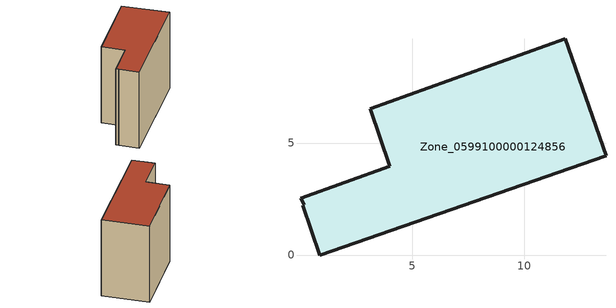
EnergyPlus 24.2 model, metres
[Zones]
Zone_0599100000124856
 floor ground (C_G): 0.16,2.24 0,2.54 3.98,3.96 3.11,6.54 11.81,9.65 13.64,4.43 0.86,0 0.11,2.22 z0
 wall outside (C_F): 0.86,0 13.64,4.43 11.81,9.65 3.11,6.54 3.98,3.96 0,2.54 0.16,2.24 0.11,2.22 0.86,0 z0:9.82
 roof outside (C_R): 0,2.54 0.16,2.24 0.11,2.22 0.86,0 13.64,4.43 11.81,9.65 3.11,6.54 3.98,3.96 z9.82
[BUILDING]
Pand.0599100000124856: North Axis=0; Terrain=City; Loads Convergence Tolerance Value=0.04; Temperature Convergence Tolerance Value=0.4; Solar Distribution=FullExterior; Maximum Number of Warmup Days=25; Minimum Number of Warmup Days=1
[Site:Location]
Rotterdam.The.Hague.AP_ZH_NLD Design_Conditions: Latitude=51.96; Longitude=4.45; Time Zone=1; Elevation=-4.5
[SITE:GROUNDTEMPERATURE:BUILDINGSURFACE]
18, 18, 18, 18, 18, 18, 18, 18, 18, 18, 18, 18
[MATERIAL] Thermal Absorptance=0.9; Solar Absorptance=0.7; Visible Absorptance=0.7
Name | Roughness | Thickness | Conductivity | Density | Specific Heat
G.TI.1946 | MediumSmooth | 0.15 | 1 | 540 | 1210
F.TI.1946 | Rough | 0.3 | 0.857143 | 1920 | 840
R.TI.1946 | MediumRough | 0.2 | 0.1 | 1500 | 1000
[CONSTRUCTION]
C_G: G.TI.1946
C_F: F.TI.1946
C_R: R.TI.1946
[ZONE]
Zone_0599100000124856: Type=1; Multiplier=1; Ceiling Height=Autocalculate; Volume=Autocalculate; Floor Area=autocalculate; Part of Total Floor Area=Yes
[ZONEINFILTRATION:DESIGNFLOWRATE]
Infil_Zone_0599100000124856: Zone or ZoneList or Space or SpaceList=Zone_0599100000124856; Schedule=AlwaysOn; Design Flow Rate Calculation Method=Flow/Area; Flow Rate per Floor Area=0.003; Constant Term Coefficient=1; Temperature Term Coefficient=0; Velocity Term Coefficient=0; Velocity Squared Term Coefficient=0
[HVACTEMPLATE:ZONE:IDEALLOADSAIRSYSTEM]
Zone_0599100000124856: Maximum Heating Supply Air Temperature=50; Minimum Cooling Supply Air Temperature=13; Maximum Heating Supply Air Humidity Ratio=0.0156; Minimum Cooling Supply Air Humidity Ratio=0.0077; Heating Limit=NoLimit; Cooling Limit=NoLimit; Dehumidification Control Type=ConstantSensibleHeatRatio; Cooling Sensible Heat Ratio=0.7; Dehumidification Setpoint=60; Humidification Control Type=None; Humidification Setpoint=30; Outdoor Air Method=None; Outdoor Air Flow Rate per Person=0.00944; Outdoor Air Flow Rate per Zone Floor Area=0; Outdoor Air Flow Rate per Zone=0; Demand Controlled Ventilation Type=None; Outdoor Air Economizer Type=NoEconomizer; Heat Recovery Type=None; Sensible Heat Recovery Effectiveness=0.7; Latent Heat Recovery Effectiveness=0.65
[ZONECONTROL:THERMOSTAT]
ThermostatControl_Zone_0599100000124856: Zone or ZoneList=Zone_0599100000124856; Control Type Schedule=DualSetpointControlType; Control 1=Thermostat_Zone_0599100000124856; Temperature Difference Between Cutout And Setpoint=0
[THERMOSTATSETPOINT:DUALSETPOINT]
Thermostat_Zone_0599100000124856: Heating Setpoint Temperature Schedule=HeatingSetpoint_Zone_0599100000124856; Cooling Setpoint Temperature Schedule=CoolingSetpoint_Zone_0599100000124856
[SCHEDULE:COMPACT]
HeatingSetpoint_Zone_0599100000124856: Through: 12/31, For: AllDays, Until: 24:00, 21
CoolingSetpoint_Zone_0599100000124856: Through: 12/31, For: AllDays, Until: 24:00, 24
DualSetpointControlType: Through: 12/31, For: AllDays, Until: 24:00, 4
AlwaysOn: Through: 12/31, For: AllDays, Until: 24:00, 1
